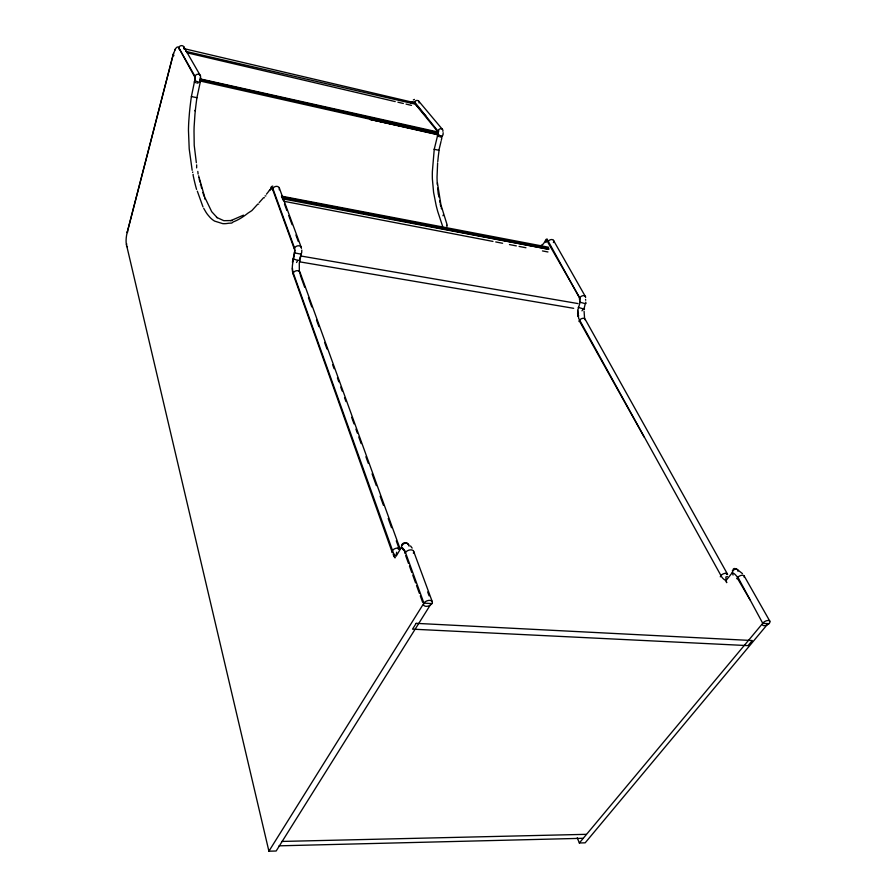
<?xml version="1.0" encoding="UTF-8"?>
<svg xmlns="http://www.w3.org/2000/svg" width="896" height="896" viewBox="0 0 896 896"><rect width="100%" height="100%" fill="white"/><g stroke="black" fill="none" stroke-linecap="round" stroke-linejoin="round"><path stroke-width="1.34" d="M404.141 549.73L405.138 553.493L405.496 552.563L404.141 549.73L401.531 547.131C400.702 542.886 406.571 540.781 408.419 544.802M438.312 194.488L437.651 188.104M553.392 242.547A3.181 2.251 -29.7 0 0 552.194 239.579A3.181 2.251 -29.7 0 0 548.15 241.539L547.837 242.323L580.115 298.435L580.104 302.243L577.73 310.442L578.637 318.315L721.739 576.979A15.445 10.304 -88.4 0 0 726.029 580.541L726.645 582.557L726.029 580.541L732.278 572.667L733.398 568.893A3.64 2.621 66.5 0 1 736.187 569.117M579.723 301.291L580.104 302.243L584.55 303.464L586.029 303.531L585.715 302.176M192.17 170.33L189.213 148.949L188.462 130.357A80.83 26.085 -79.1 0 1 188.832 120.691L189.414 113.21A117.622 38.685 -78.8 0 1 191.397 96.566L194.902 79.542M578.682 315.571L577.718 316.266L577.73 310.442M584.08 311.259L584.573 318.181M438.043 133.672L434.246 149.262L432.365 171.584A74.222 35.269 -77.3 0 0 432.376 179.021L433.597 192.427L436.128 205.33A193.278 95.659 -75.2 0 0 437.819 211.77L442.669 226.419M437.629 162.971L437.035 176.949A73.472 35.112 -77.2 0 0 437.158 181.552L437.349 184.766M268.912 851.2L423.92 603.131A4.626 2.688 -20.4 0 1 429.822 600.376A4.626 2.688 -20.4 0 1 431.973 603.602L430.102 605.304L276.158 851.01L268.912 851.2L126.426 244.574A10.528 3.035 -81.1 0 1 127.165 232.579L173.04 55.07L175.314 49.134A11.155 3.27 -79 0 1 178.741 47.69L194.858 77.19L195.664 75.163A2.946 2.71 -29.3 0 1 200.514 77.56L200.682 80.17L196.918 97.765A118.518 39.424 -78.8 0 0 195.384 110.074A112.773 37.397 -78.8 0 0 194.947 114.374L194.13 126.56A80.024 26.096 -79 0 0 194.018 131.499L194.219 145.32L196.336 162.691M194.846 80.382L195.082 76.541L178.741 47.69M266.448 194.174L271.555 187.779A4.838 1.781 -79.8 0 1 272.877 188.586L294.56 248.102C295.467 256.67 290.371 265.149 293.048 273.874L391.978 551.69A4.413 2.688 -20 0 0 392.045 552.541M301.672 252.974L301.795 250.074M294.874 250.846L292.41 262.248M437.752 161.661L438.29 156.509A107.565 52.315 -76.9 0 1 438.939 151.514L438.883 150.27A62.843 5.029 -76.7 0 0 441.034 141.422M195.07 78.288L195.205 77.179M419.093 102.973A2.643 2.251 -44.2 0 0 414.579 101.931L414.266 102.838L437.886 131.858L438.682 130.57L437.998 134.333L439.544 135.307M195.227 77.997L195.149 78.938M301.381 253.086A5.04 1.971 -80.5 0 1 301.19 254.184L299.286 263.267L299.331 271.869M726.006 579.118L725.85 577.002L727.406 576.565M293.048 273.874L292.41 268.15M198.094 174.048L197.803 171.416M442.982 215.768L443.251 214.95M583.867 309.546L585.088 304.494M299.656 258.787L301.19 254.184L300.619 253.926M294.56 250.69L294.862 249.805M442.075 136.931L442.635 135.363M200.39 184.99L200.626 184.341M391.978 551.69L392.314 550.76A4.413 2.688 -20 0 1 395.976 548.307A4.413 2.688 -20 0 1 399.885 548.856M396.312 554.557L396.626 552.205M192.584 172.514L192.797 171.954M579.342 842.979L762.754 623.314A4.133 2.072 -26.4 0 1 768.365 620.48A4.133 2.072 -26.4 0 1 768.947 623.672L766.864 625.061L585.178 842.822L579.342 842.979L577.259 837.782M443.038 134.792L443.139 132.686M196.627 167.899L196.672 164.864M200.122 78.355L200.514 77.56M403.334 548.632L402.886 549.371L404.858 551.051M296.531 262.528L297.842 260.378L299.835 260.198M579.096 321.552A3.326 2.229 -28.5 0 1 579.298 320.768L579.768 319.995A3.326 2.229 -28.5 0 1 583.296 318.304A3.326 2.229 -28.5 0 1 585.323 320.096M193.222 174.384L193.01 174.698A277.155 95.301 -77 0 0 194.936 183.266A264.925 90.877 -77.2 0 0 196.56 189.414M194.858 110.802L195.384 110.074M736.915 578.805A4.021 2.117 -26.7 0 1 737.24 578.01L737.89 577.203A4.021 2.117 -26.7 0 1 742.437 575.221A4.021 2.117 -26.7 0 1 744.173 577.259M581.952 310.834L583.531 308.952L584.528 308.986L583.789 308.448M410.704 102.794L411.488 101.875L414.579 101.931L437.942 131.085A2.744 2.285 -42.3 0 1 441.011 128.722A2.744 2.285 -42.3 0 1 442.893 131.354M437.909 135.083L438.446 131.634M259.179 202.608L263.525 197.714L264.477 197.736M393.624 553.56L395.035 557.894L393.501 555.744L393.624 553.56L293.283 272.978A3.651 2.744 -19.5 0 1 297.886 270.715A3.651 2.744 -19.5 0 1 299.902 274.075M174.675 50.344L175.314 49.134M197.344 191.195L202.978 206.875M401.632 545.63L402.718 544.622A4.48 3.853 -63.9 0 1 409.046 545.115L409.069 546.202M540.008 246.176L543.323 243.958L545.451 240.834L546.19 241.606L547.523 239.915L579.6 298.11M173.522 53.357L127.165 232.579A2.733 0.818 15.1 0 1 127.758 231.974M272.675 189.918L272.877 188.586A3.472 2.755 -19.7 0 1 277.245 186.413A3.472 2.755 -19.7 0 1 279.216 189.806M737.8 571.133L738.259 570.83A3.954 3.035 -70.4 0 0 733.286 570.438L732.334 570.707M269.382 190.4L271.096 189.358L270.939 187.578A3.483 2.576 37.5 0 1 272.81 186.122M230.686 220.696L243.466 215.152M413.347 99.859L414.467 99.422M577.528 313.421L578.525 313.074M199.853 79.363L200.771 79.229M191.397 96.566L197.064 97.72L196.504 97.72M264.981 195.966L265.888 195.888M434.101 149.274L438.883 150.27M173.578 54.723L172.95 54.869L173.947 55.619M279.037 845.835L582.781 838.298M281.781 841.445L586.096 834.333M232.243 220.528L223.843 220.685L216.474 217.336M258.664 204.12L257.734 204.131L251.877 210.582L247.845 213.214A232.288 76.966 -77.6 0 1 243.746 216.261L242.402 217.157A216.238 71.982 -77.8 0 1 233.33 221.861L231.739 223.07L228.48 223.25A177.688 59.651 -78.2 0 1 222.779 223.642L214.592 221.099A142.722 48.093 -78.7 0 1 210.067 217.459L207.558 214.514A149.218 50.31 -78.6 0 1 205.968 212.218L203.706 208.309M440.149 136.965L441.19 136.987M196.907 83.048L198.072 83.082M431.973 603.602L423.92 603.131L405.496 552.563A4.491 2.722 -20.4 0 1 411.208 549.875A4.491 2.722 -20.4 0 1 413.347 553.157M768.947 623.672L762.754 623.314L737.89 577.203L736.658 576.24A15.523 10.349 -89.3 0 0 732.278 572.667L733.062 575.075M583.531 308.952L578.189 307.362M299.712 261.845L573.675 308.325M300.91 256.01L578.066 303.587M198.341 81.95L199.158 82.096M283.114 198.923L548.878 249.312L283.147 197.926M281.445 196.134L548.52 247.218M284.066 201.309L492.968 241.416M495.723 241.942L502.589 243.264M509.466 244.574L516.331 245.896M519.086 246.422L525.952 247.744M542.45 250.914L547.949 251.966M281.68 196.784L548.856 248.36M297.842 260.378L292.992 258.866M436.531 134.198L199.786 80.931M441.862 136.035L440.328 135.621M200.715 79.016L437.158 131.824M200.894 79.453L436.352 132.418M185.64 51.33L413.773 103.79M199.662 79.654L437.181 133.75L369.723 119.347L437.058 134.59M183.893 48.619L412.384 102.222M187.141 52.83L395.203 101.573M397.914 102.211L403.346 103.477M406.056 104.115L411.477 105.381M197.456 81.715L195.798 81.054M439.141 136.651L437.349 135.822M195.832 82.712L194.264 81.894M736.982 569.307L742.459 573.597M301.19 254.184L294.336 252.851M394.419 554.646L396.189 556.158L401.531 547.131L402.886 549.371L402.461 547.758M217.235 217.706L211.702 211.691L204.691 197.098L199.158 177.632M426.037 116.245L414.266 102.838A2.643 2.251 -44.2 0 0 414.31 103.757M418.555 100.934L442.355 129.282M410.547 545.955L412.149 548.117M393.142 554.075L394.531 556.024M725.984 573.306L726.746 574.482M737.24 578.01L750.131 599.95M183.624 46.547L200.48 75.858M553.47 240.341L585.502 296.755M744.106 575.87L769.798 621.096M585.144 319.234L727.384 573.933M579.298 320.768L644.168 437.091M199.214 179.379L200.11 182.235M397.936 548.117L398.496 549.427M279.317 188.059L301.291 247.475M413.65 551.342L432.309 601.798M281.602 196.269L283.035 200.144M284.469 204.019L286.854 210.482M288.758 215.656L292.096 224.694M295.915 235.032L298.301 241.494M427.672 591.954L429.106 595.84M272.429 188.877L294.325 249.01L294.56 248.102A3.629 2.778 -19.9 0 1 298.614 245.784A3.629 2.778 -19.9 0 1 301.403 248.349M405.675 555.666L408.509 563.438M409.45 566.037L411.802 572.522M412.754 575.109L415.576 582.893M416.517 585.48L419.35 593.264M420.291 595.851L422.654 602.336M300.037 272.317L399.885 548.262M300.384 275.386L304.651 287.213M308.448 297.73L311.774 306.925M316.523 320.074L318.898 326.637M324.598 342.406L326.962 348.981M332.662 364.75L334.085 368.693M337.411 377.888L338.834 381.83M340.738 387.083L342.16 391.026M344.534 397.6L345.957 401.542M351.658 417.312L354.021 423.886M355.925 429.139L357.347 433.082M358.77 437.024L361.144 443.598M365.893 456.736L368.267 463.31M372.064 473.816L376.342 485.643M380.139 496.16L383.454 505.355M388.203 518.504L391.53 527.699M396.278 540.837L398.653 547.411M204.064 196.269L202.854 192.461M441.19 207.76L441.526 208.802M447.194 225.086L440.955 204.96L437.427 182.851M440.283 203.974L440.686 206.326M201.152 186.424L201.701 188.474M438.928 197.053L438.614 195.205M585.525 299.376L585.715 300.238M439.667 200.861L440.082 202.81M198.666 175.784L199.125 177.957M446.69 225.288L446.981 226.643M200.245 80.73L200.379 81.614M204.691 198.094L204.792 199.058M423.539 604.061L423.595 604.923A4.626 2.688 -20.4 0 0 430.102 605.304M127.467 246.87A2.71 2.117 -10.9 0 1 126.459 245.896M126.426 244.574A2.71 2.117 -10.9 0 1 126.795 243.947M178.651 48.798A2.834 2.654 -30.7 0 1 181.63 45.606A2.834 2.654 -30.7 0 1 184.083 48.933M441.818 138.051A62.843 5.029 -76.7 0 1 441.291 140.302M546.011 242.514A3.147 2.15 46.6 0 1 547.221 239.03M579.522 299.622A3.326 2.251 -29 0 1 582.154 295.882A3.326 2.251 -29 0 1 585.614 297.472M720.317 576.834A3.954 2.094 -26.4 0 1 724.08 573.552A3.954 2.094 -26.4 0 1 727.608 574.549M766.864 625.061A4.133 2.072 -26.4 0 1 762.406 624.109M416.158 623.347L412.518 629.16L748.059 645.624L752.315 640.539L416.158 623.347"/></g></svg>
